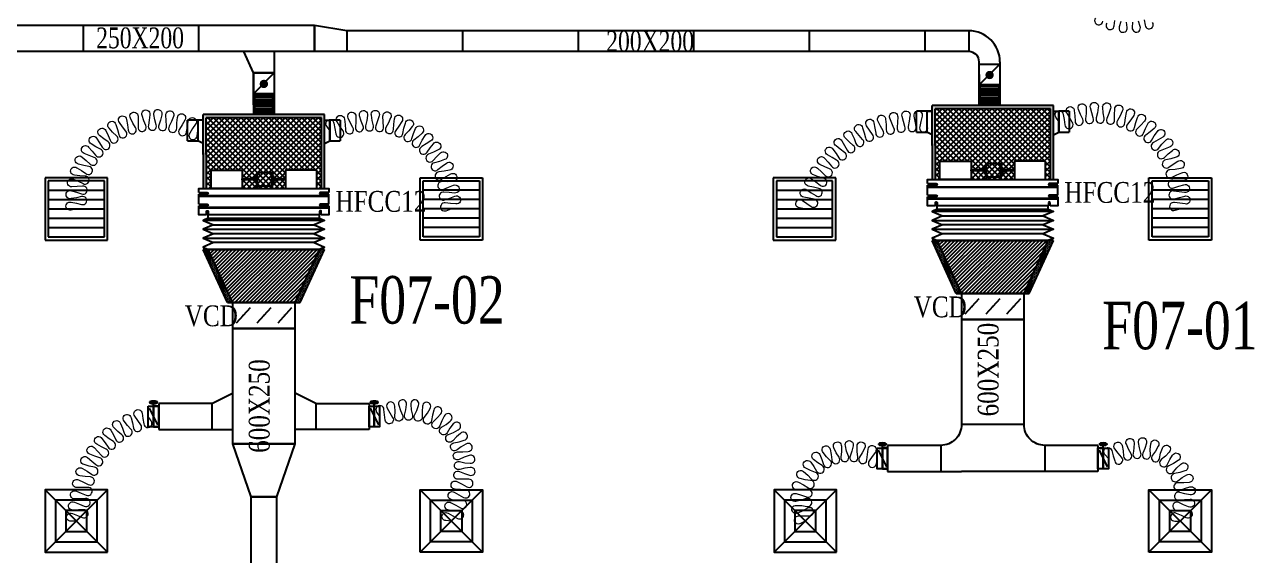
# Model space of a CAD drawing. Header units: metres. Extents: x 352651 to 1421851, y -87441 to -24441.
# Drawn here: x 933785 to 945594, y -72090 to -66988 of the extents above; entities that cross this region are included whole.
import ezdxf
from ezdxf.enums import TextEntityAlignment as Align

# ---------------------------------------------------------------- set-up
doc = ezdxf.new("R2010")
doc.units = ezdxf.units.M
doc.header["$LTSCALE"] = 300
doc.header["$MEASUREMENT"] = 0
for name, color, linetype in [('bat noi mem', 4, 'CONTINUOUS'), ('CUAGIO', 2, 'CONTINUOUS'), ('KT', 1, 'CONTINUOUS'), ('thiet bi', 11, 'CONTINUOUS')]:
    doc.layers.add(name, color=color, linetype=linetype)
doc.layers.add('noi mem', color=5, linetype='BATTING', lineweight=0)
doc.styles.add('PHU', font='vntimeh.shx', dxfattribs={"width": 0.8})
doc.styles.add('ROMANS', font='romans.shx', dxfattribs={"width": 0.75, "bigfont": 'romancvn.shx'})
doc.linetypes.add('BATTING', pattern='A,0.0001,-0.1,[134,ltypeshp.shx,S=0.1,R=0,X=-0.1,Y=0],-0.2,[134,ltypeshp.shx,S=0.1,R=180,X=0.1,Y=0],-0.1', length=0.4001)
pattern_1 = [(0, (474896.002, 216126.754), (6.25, -12.5), [0, -12.5])]
pattern_2 = [(0, (481895.674, 216212.527), (6.25, -12.5), [0, -12.5])]

# ---------------------------------------------------------------- blocks, each defined once
blk = doc.blocks.new('SAD')
at = {"layer": 'CUAGIO', "color": 8}
for p, q in [((-300, -300), (300, 300)), ((300, -300), (-300, 300))]:
    blk.add_line(p, q, dxfattribs=at)
at = {"layer": 'CUAGIO'}
blk.add_lwpolyline([(300, -300), (300, 300), (-300, 300), (-300, -300)], close=True, dxfattribs=at)
at = {"layer": 'CUAGIO', "color": 8}
for points in [[(200, -200), (200, 200), (-200, 200), (-200, -200)], [(100, -100), (100, 100), (-100, 100), (-100, -100)]]:
    blk.add_lwpolyline(points, close=True, dxfattribs=at)
blk = doc.blocks.new('SAG')
at = {"layer": 'CUAGIO'}
for p, q in [((-300, 300), (-300, -300)), ((300, 300), (-300, 300)), ((300, -300), (300, 300)), ((-300, -300), (300, -300))]:
    blk.add_line(p, q, dxfattribs=at)
at = {"layer": 'CUAGIO', "color": 8}
for p, q in [((-270, 270), (-270, -270)), ((270, 270), (-270, 270)), ((-180, -270), (-180, 270)), ((-90, -270), (-90, 270)), ((0, -270), (0, 270)), ((90, -270), (90, 270)), ((180, -270), (180, 270)), ((270, -270), (270, 270)), ((-270, -270), (270, -270))]:
    blk.add_line(p, q, dxfattribs=at)
blk = doc.blocks.new('1-van gio D200')
at = {"layer": 'CUAGIO'}
h = blk.add_hatch(dxfattribs=at)
h.set_pattern_fill('ANSI31', color=256, scale=100, style=0)
edge = h.paths.add_edge_path()
edge.add_ellipse((486127, -58494), major_axis=(-38.1, 0), ratio=0.310482, start_angle=0, end_angle=360, ccw=False)
for p, q in [((486167, -58437), (486087, -58277)), ((486127, -58257), (486127, -58494))]:
    blk.add_line(p, q, dxfattribs=at)
at = {"layer": 'CUAGIO', "const_width": 3}
for points in [[(486127, -58457), (486177, -58457), (486177, -58257), (486077, -58257), (486077, -58457), (486127, -58457)], [(486167, -58437), (486087, -58277)], [(486127, -58257), (486127, -58494)]]:
    blk.add_lwpolyline(points, dxfattribs=at)
at = {"layer": 'CUAGIO'}
blk.add_lwpolyline([(486177, -58457), (486077, -58457), (486077, -58257), (486177, -58257)], close=True, dxfattribs=at)
at = {"layer": 'CUAGIO', "const_width": 5.35}
blk.add_lwpolyline([(486131, -58357, -1), (486123, -58357, -1)], format="xyb", close=True, dxfattribs=at)
at = {"layer": 'CUAGIO', "extrusion": (0, 0, -1)}
blk.add_ellipse((486127, -58494), major_axis=(-38.1, 0), ratio=0.310482, start_param=-1.570796, end_param=4.712389, dxfattribs=at)
blk = doc.blocks.new('bac noi mem')
at = {"layer": 'bat noi mem'}
for p, q in [((493887, -64673), (493867, -64693)), ((494067, -64693), (493867, -64693)), ((493867, -64693), (493887, -64713)), ((493887, -64713), (493867, -64733)), ((494047, -64673), (493887, -64673)), ((494047, -64713), (493887, -64713)), ((494047, -64673), (494067, -64693)), ((494067, -64693), (494047, -64713)), ((494047, -64713), (494067, -64733)), ((494067, -64733), (493867, -64733)), ((493867, -64733), (493887, -64753)), ((493887, -64753), (493867, -64773)), ((494067, -64773), (493867, -64773)), ((493867, -64773), (493887, -64793)), ((493887, -64793), (493867, -64813)), ((494067, -64813), (493867, -64813)), ((493867, -64813), (493887, -64833)), ((493887, -64833), (493867, -64853)), ((494047, -64753), (493887, -64753)), ((494047, -64793), (493887, -64793)), ((494047, -64833), (493887, -64833)), ((494067, -64733), (494047, -64753)), ((494047, -64753), (494067, -64773)), ((494067, -64773), (494047, -64793)), ((494047, -64793), (494067, -64813)), ((494067, -64813), (494047, -64833)), ((494047, -64833), (494067, -64853)), ((494067, -64853), (493867, -64853)), ((493867, -64853), (493887, -64873)), ((494047, -64873), (493887, -64873)), ((494067, -64853), (494047, -64873))]:
    blk.add_line(p, q, dxfattribs=at)

msp = doc.modelspace()

# ---------------------------------------------------------------- hatches: boundary and pattern name
at = {"layer": 'CUAGIO'}
h = msp.add_hatch(dxfattribs=at)
h.set_pattern_fill('DOTS', color=256, scale=200, style=0)
h.set_pattern_definition([(0, (108141.88, -7702.646), (6.25, -12.5), [0, -12.5])])
h.paths.add_polyline_path([(943665.6, -68477.1), (943635.6, -68477.1), (943635.6, -67797.1), (942528.6, -67797.1), (942528.6, -68149.8), (942528.6, -68477.1), (942498.6, -68477.1), (942498.6, -68134.8), (942498.6, -67767.1), (943665.6, -67767.1)])
h = msp.add_hatch(dxfattribs=at)
h.set_pattern_fill('DOTS', color=256, scale=200, style=0)
h.set_pattern_definition([(0, (101142.208, -7788.419), (6.25, -12.5), [0, -12.5])])
h.paths.add_polyline_path([(936666, -68562.9), (936636, -68562.9), (936636, -67882.9), (935529, -67882.9), (935529, -68235.6), (935529, -68562.9), (935499, -68562.9), (935499, -68220.6), (935499, -67852.9), (936666, -67852.9)])
at = {"layer": 'CUAGIO', "ltscale": 1.5}
h = msp.add_hatch(dxfattribs=at)
h.set_pattern_fill('ANSI37', color=9, scale=300, angle=360, style=0)
h.set_pattern_definition([(45, (264200, 0.0002), (-26.5165043, 26.5165043), []), (135, (264200, 0.0002), (-26.5165043, -26.5165043), [])])
h.paths.add_polyline_path([(935529, -67882.9), (935529, -68235.6), (935529, -68562.9), (935575, -68562.9), (935575, -68387.9), (935875, -68387.9), (935875, -68470.8), (935994.7, -68470.8), (935994.7, -68455.2), (936005.2, -68455.2), (936005.2, -68495.6), (935994.7, -68495.6), (935994.7, -68479.9), (935875, -68479.9), (935875, -68562.9), (936018.3, -68562.9), (936018.3, -68540.8, -0.3246808), (936015.1, -68538.4, 0.7258824), (936021.6, -68538.4), (936021.6, -68536.3, -0.5097979), (936018.3, -68540.8), (936018.3, -68562.9), (936289.9, -68562.9), (936289.9, -68479.9), (936184.7, -68479.9), (936184.7, -68495.6), (936174.1, -68495.6), (936174.1, -68455.2), (936184.7, -68455.2), (936184.7, -68470.8), (936289.9, -68470.8), (936289.9, -68387.9), (936589.9, -68387.9), (936589.9, -68562.9), (936636, -68562.9), (936636, -67882.9)])
h.paths.add_polyline_path([(936157.8, -68412.3), (936157.8, -68538.4, 0.3246808), (936161, -68540.8, -0.5097977), (936157.8, -68536.3), (936157.8, -68414.4, -1.0000004), (936164.2, -68412.3, 0.7258824)], flags=16)
h = msp.add_hatch(dxfattribs=at)
h.set_pattern_fill('ANSI37', color=9, scale=300, angle=360, style=0)
h.set_pattern_definition([(45, (271199.672, 85.773), (-26.5165043, 26.5165043), []), (135, (271199.672, 85.773), (-26.5165043, -26.5165043), [])])
h.paths.add_polyline_path([(942528.6, -67797.1), (942528.6, -68149.8), (942528.6, -68477.1), (942574.7, -68477.1), (942574.7, -68302.1), (942874.7, -68302.1), (942874.7, -68385.1), (942994.3, -68385.1), (942994.3, -68369.4), (943004.9, -68369.4), (943004.9, -68409.8), (942994.3, -68409.8), (942994.3, -68394.2), (942874.7, -68394.2), (942874.7, -68477.1), (943018, -68477.1), (943018, -68455, -0.3246808), (943014.8, -68452.7, 0.7258824), (943021.2, -68452.7), (943021.2, -68450.5, -0.5097979), (943018, -68455), (943018, -68477.1), (943289.6, -68477.1), (943289.6, -68394.2), (943184.3, -68394.2), (943184.3, -68409.8), (943173.8, -68409.8), (943173.8, -68369.4), (943184.3, -68369.4), (943184.3, -68385.1), (943289.6, -68385.1), (943289.6, -68302.1), (943589.6, -68302.1), (943589.6, -68477.1), (943635.6, -68477.1), (943635.6, -67797.1)])
h.paths.add_polyline_path([(943157.4, -68326.6), (943157.4, -68452.7, 0.3246808), (943160.7, -68455, -0.5097977), (943157.4, -68450.5), (943157.4, -68328.7, -1.0000004), (943163.9, -68326.6, 0.7258824)], flags=16)
at = {"layer": 'CUAGIO'}
h = msp.add_hatch(dxfattribs=at)
h.set_pattern_fill('DOTS', color=256, scale=200, style=0)
h.set_pattern_definition(pattern_2)
h.paths.add_polyline_path([(942548.6, -69062.6), (942498.6, -69062.6), (942732.1, -69572.6), (942782.1, -69572.6)])
h = msp.add_hatch(dxfattribs=at)
h.set_pattern_fill('ANSI31', color=256, scale=200, style=0)
h.set_pattern_definition([(45, (85841.88, -88159.012), (-17.6776695, 17.6776695), [])])
h.paths.add_polyline_path([(943382.1, -69572.6), (942782.1, -69572.6), (942548.6, -69062.6), (943615.6, -69062.6)])
h = msp.add_hatch(dxfattribs=at)
h.set_pattern_fill('DOTS', color=256, scale=200, style=0)
h.set_pattern_definition(pattern_2)
h.paths.add_polyline_path([(943382.1, -69572.6), (943432.1, -69572.6), (943665.6, -69062.6), (943615.6, -69062.6)])
h = msp.add_hatch(dxfattribs=at)
h.set_pattern_fill('DOTS', color=256, scale=200, style=0)
h.set_pattern_definition(pattern_1)
h.paths.add_polyline_path([(935549, -69148.4), (935499, -69148.4), (935732.5, -69658.4), (935782.5, -69658.4)])
h = msp.add_hatch(dxfattribs=at)
h.set_pattern_fill('ANSI31', color=256, scale=200, style=0)
h.set_pattern_definition([(45, (85842.208, -88414.807), (-17.6776695, 17.6776695), [])])
h.paths.add_polyline_path([(936382.5, -69658.4), (935782.5, -69658.4), (935549, -69148.4), (936616, -69148.4)])
h = msp.add_hatch(dxfattribs=at)
h.set_pattern_fill('DOTS', color=256, scale=200, style=0)
h.set_pattern_definition(pattern_1)
h.paths.add_polyline_path([(936382.5, -69658.4), (936432.5, -69658.4), (936666, -69148.4), (936616, -69148.4)])

# ---------------------------------------------------------------- linework, layer by layer
at = {"layer": 'bat noi mem'}
for p, q in [((943665.6, -68784), (942498.6, -68784)), ((942598.6, -68826.9), (943565.6, -68826.9)), ((936666, -68869.8), (935499, -68869.8)), ((935499, -68955.5), (936666, -68955.5)), ((935599, -68912.7), (936566, -68912.7)), ((942498.6, -68869.8), (943665.6, -68869.8)), ((942498.6, -68955.5), (943665.6, -68955.5)), ((943565.6, -68912.6), (942598.6, -68912.6)), ((935499, -69041.2), (936666, -69041.2)), ((936566, -68998.4), (935599, -68998.4)), ((936566, -69084.1), (935599, -69084.1)), ((942548.6, -69062.6), (943615.6, -69062.6)), ((943615.6, -69062.6), (942548.6, -69062.6)), ((943565.6, -68998.3), (942598.6, -68998.3)), ((935549, -69148.4), (936616, -69148.4)), ((936616, -69148.4), (935549, -69148.4))]:
    msp.add_line(p, q, dxfattribs=at)
for points in [[(935549, -68848.4), (935499, -68869.8), (935599, -68912.7), (935499, -68955.5), (935599, -68998.4), (935499, -69041.2), (935599, -69084.1), (935499, -69127), (935549, -69148.4)], [(936616, -68848.4), (936666, -68869.8), (936566, -68912.7), (936666, -68955.5), (936566, -68998.4), (936666, -69041.2), (936566, -69084.1), (936666, -69127), (936616, -69148.4)], [(942548.6, -68762.6), (942498.6, -68784), (942598.6, -68826.9), (942498.6, -68869.8), (942598.6, -68912.6), (942498.6, -68955.5), (942598.6, -68998.3), (942498.6, -69041.2), (942548.6, -69062.6)], [(943615.6, -68762.6), (943665.6, -68784), (943565.6, -68826.9), (943665.6, -68869.8), (943565.6, -68912.6), (943665.6, -68955.5), (943565.6, -68998.3), (943665.6, -69041.2), (943615.6, -69062.6)]]:
    msp.add_lwpolyline(points, dxfattribs=at)
at = {"layer": 'CUAGIO'}
for p, q in [((936569.6, -66997.2), (932129.6, -66997.2)), ((936569.6, -66997.2), (936569.6, -67247.2)), ((936879.6, -67047.2), (936569.6, -66997.2)), ((942851.5, -67047.2), (936879.6, -67047.2)), ((936879.6, -67047.2), (936879.6, -67247.2)), ((937989.6, -67047.2), (937989.6, -67247.2)), ((939099.6, -67047.2), (939099.6, -67247.2)), ((940209.5, -67047.2), (940209.5, -67247.2)), ((941319.5, -67047.2), (941319.5, -67247.2)), ((942429.5, -67047.2), (942429.5, -67247.2)), ((942851.5, -67047.2), (942851.5, -67247.2)), ((942851.5, -67247.2), (931929.7, -67247.2)), ((942851.5, -67247.2), (934315.4, -67247.2)), ((935982.5, -67452.9), (935889.8, -67247.2)), ((936182.5, -67247.2), (936182.5, -67564.3)), ((942951.5, -67567.1), (942951.5, -67347.2)), ((942951.5, -67367.2), (943151.5, -67367.2)), ((942951.5, -67567.1), (943151.5, -67367.2)), ((943151.5, -67347.2), (943151.5, -67767.1)), ((936182.5, -67452.9), (935982.5, -67452.9)), ((935982.5, -67652.9), (936182.5, -67452.9)), ((935982.5, -67759.9), (935982.5, -67452.9)), ((935982.5, -67452.9), (936182.5, -67452.9)), ((936182.5, -67441.9), (936182.5, -67652.9)), ((936182.5, -67445.7), (936182.5, -67759.9)), ((942951.5, -67731.8), (942951.5, -67520.8)), ((943151.5, -67520.8), (943151.5, -67731.8)), ((936182.5, -67652.9), (935982.5, -67652.9)), ((943151.5, -67567.1), (942951.5, -67567.1)), ((942498.6, -68149.8), (942498.6, -67767.1)), ((935499, -68235.6), (935499, -67852.9)), ((935529, -68235.6), (935529, -67882.9)), ((942348.9, -68021), (942348.9, -67821)), ((942448.6, -67821), (942348.9, -67821)), ((942448.6, -67821), (942448.6, -68021)), ((942448.6, -67821), (942448.6, -68021)), ((942528.6, -68149.8), (942528.6, -67797.1)), ((943715.6, -68021), (943715.6, -67821)), ((943715.6, -67821), (943715.6, -68021)), ((943715.6, -68021), (943715.6, -67821)), ((943815.3, -67821), (943815.3, -68021)), ((935349.3, -68106.8), (935349.3, -67906.8)), ((935449, -67906.8), (935349.3, -67906.8)), ((935449, -67906.8), (935449, -68106.8)), ((935449, -67906.8), (935449, -68106.8)), ((935449, -67906.8), (935449, -68106.8)), ((936716, -68106.8), (936716, -67906.8)), ((936716, -67906.8), (936716, -68106.8)), ((936716, -68106.8), (936716, -67906.8)), ((936815.7, -67906.8), (936815.7, -68106.8)), ((943715.6, -68021), (943815.3, -68021)), ((936716, -68106.8), (936815.7, -68106.8)), ((942498.6, -68134.8), (942498.6, -68477.1)), ((942528.6, -68134.8), (942528.6, -68477.1)), ((935499, -68220.6), (935499, -68562.9)), ((935529, -68220.6), (935529, -68562.9)), ((943665.6, -69062.6), (942498.6, -69062.6)), ((942732.1, -69572.6), (942498.6, -69062.6)), ((942498.6, -69062.6), (943665.6, -69062.6)), ((942548.6, -69062.6), (943615.6, -69062.6)), ((943615.6, -69062.6), (942548.6, -69062.6)), ((942782.1, -69572.6), (942548.6, -69062.6)), ((943382.1, -69572.6), (943615.6, -69062.6)), ((943432.1, -69572.6), (943665.6, -69062.6)), ((936666, -69148.4), (935499, -69148.4)), ((935732.5, -69658.4), (935499, -69148.4)), ((935499, -69148.4), (936666, -69148.4)), ((935549, -69148.4), (936616, -69148.4)), ((936616, -69148.4), (935549, -69148.4)), ((935782.5, -69658.4), (935549, -69148.4)), ((936382.5, -69658.4), (936616, -69148.4)), ((936432.5, -69658.4), (936666, -69148.4)), ((935782.5, -69658.4), (935732.5, -69658.4)), ((935732.5, -69658.4), (936432.5, -69658.4)), ((935782.5, -69658.4), (935732.5, -69658.4)), ((936382.5, -69658.4), (936432.5, -69658.4)), ((936382.5, -69658.4), (936432.5, -69658.4)), ((942782.1, -69572.6), (942732.1, -69572.6)), ((942732.1, -69572.6), (943432.1, -69572.6)), ((942782.1, -69572.6), (942732.1, -69572.6)), ((942949.1, -69623.3), (942815.2, -69771.9)), ((943149.1, -69623.3), (943015.2, -69771.9)), ((943349.1, -69623.3), (943215.2, -69771.9)), ((943382.1, -69572.6), (943432.1, -69572.6)), ((943382.1, -69572.6), (943432.1, -69572.6)), ((935949.4, -69709.1), (935815.5, -69857.7)), ((936149.4, -69709.1), (936015.5, -69857.7)), ((936349.4, -69709.1), (936215.5, -69857.7)), ((936382.5, -69908.4), (935782.5, -69908.4)), ((943382.1, -69822.6), (942782.1, -69822.6)), ((935582.5, -70630.3), (935782.5, -70530.3)), ((936582.5, -70630.3), (936382.5, -70530.3)), ((935582.5, -70630.3), (935072.5, -70630.3)), ((935072.5, -70630.3), (935072.5, -70880.3)), ((935582.5, -70630.3), (935582.5, -70880.3)), ((936582.5, -70630.3), (937092.5, -70630.3)), ((936582.5, -70630.3), (936582.5, -70880.3)), ((937092.5, -70630.3), (937092.5, -70880.3)), ((943382.1, -70832.6), (942782.1, -70832.6)), ((935072.5, -70880.3), (935782.5, -70880.3)), ((937092.5, -70880.3), (936382.5, -70880.3)), ((942072.1, -71032.6), (942072.1, -71282.6)), ((942582.1, -71032.6), (942582.1, -71282.6)), ((943582.1, -71032.6), (943582.1, -71282.6)), ((944092.1, -71032.6), (944092.1, -71282.6)), ((942072.1, -71282.6), (942782.1, -71282.6)), ((944092.1, -71282.6), (942782.1, -71282.6))]:
    msp.add_line(p, q, dxfattribs=at)
at = {"layer": 'CUAGIO', "color": 2}
for p, q in [((934349.6, -67247.2), (934349.6, -66997.2)), ((935459.6, -67247.2), (935459.6, -66997.2)), ((936569.6, -67247.2), (936569.6, -66997.2)), ((936182.5, -67425.7), (936182.5, -67852.9)), ((935982.5, -67452.9), (935982.5, -67852.9)), ((942951.5, -67467.2), (942951.5, -67767.1)), ((943151.5, -67467.2), (943151.5, -67767.1)), ((943665.6, -67767.1), (942498.6, -67767.1)), ((943665.6, -68477.1), (943665.6, -67767.1)), ((936666, -67852.9), (935499, -67852.9)), ((936636, -67882.9), (935529, -67882.9)), ((936636, -68562.9), (936636, -67882.9)), ((936666, -68562.9), (936666, -67852.9)), ((943635.6, -67797.1), (942528.6, -67797.1)), ((943635.6, -68477.1), (943635.6, -67797.1))]:
    msp.add_line(p, q, dxfattribs=at)
at = {"layer": 'CUAGIO'}
for points, const_width in [([(943031.5, -67472.6, -1), (943071.5, -67472.6, -1)], 40), ([(936062.5, -67558.4, -1), (936102.5, -67558.4, -1)], 40), ([(935877.5, -69783.4, -1), (935887.5, -69783.4, -1)], 10), ([(936077.5, -69783.4, -1), (936087.5, -69783.4, -1)], 10), ([(936277.5, -69783.4, -1), (936287.5, -69783.4, -1)], 10), ([(942877.1, -69697.6, -1), (942887.1, -69697.6, -1)], 10), ([(943077.1, -69697.6, -1), (943087.1, -69697.6, -1)], 10), ([(943277.1, -69697.6, -1), (943287.1, -69697.6, -1)], 10)]:
    msp.add_lwpolyline(points, format="xyb", close=True, dxfattribs=dict(at, const_width=const_width))
for points in [[(943151.5, -67767.1), (942951.5, -67767.1), (942951.5, -67567.1), (943151.5, -67567.1)], [(935782.5, -69908.4), (936382.5, -69908.4), (936382.5, -69658.4), (935782.5, -69658.4)], [(942782.1, -69822.6), (943382.1, -69822.6), (943382.1, -69572.6), (942782.1, -69572.6)], [(935072.5, -70655.3), (935022.5, -70655.3), (935022.5, -70855.3), (935072.5, -70855.3)], [(937092.5, -70655.3), (937142.5, -70655.3), (937142.5, -70855.3), (937092.5, -70855.3)], [(936382.5, -71018.4), (935782.5, -71018.4), (935957.5, -71528.4), (936207.5, -71528.4)], [(942072.1, -71057.6), (942022.1, -71057.6), (942022.1, -71257.6), (942072.1, -71257.6)], [(944092.1, -71057.6), (944142.1, -71057.6), (944142.1, -71257.6), (944092.1, -71257.6)], [(935957.5, -71528.4), (935957.5, -72638.4), (936207.5, -72638.4), (936207.5, -71528.4)]]:
    msp.add_lwpolyline(points, close=True, dxfattribs=at)
for points in [[(942498.6, -67821), (942448.6, -67821)], [(942448.6, -67821), (942498.6, -67821)], [(943665.6, -67821), (943715.6, -67821)], [(943665.6, -67821), (943715.6, -67821)], [(943815.3, -67821), (943715.6, -67821)], [(935499, -67906.8), (935449, -67906.8)], [(936666, -67906.8), (936716, -67906.8)], [(936666, -67906.8), (936716, -67906.8)], [(936815.7, -67906.8), (936716, -67906.8)], [(942348.9, -68021), (942448.6, -68021)], [(942498.6, -68046.3), (942448.6, -68021)], [(943665.6, -68046.3), (943715.6, -68021)], [(935349.3, -68106.8), (935449, -68106.8)], [(935499, -68132), (935449, -68106.8)], [(936666, -68132), (936716, -68106.8)]]:
    msp.add_lwpolyline(points, dxfattribs=at)
at = {"layer": 'CUAGIO', "color": 2}
msp.add_lwpolyline([(935782.5, -71018.4), (936382.5, -71018.4), (936382.5, -69908.4), (935782.5, -69908.4)], close=True, dxfattribs=at)
msp.add_lwpolyline([(944092.1, -71032.6), (943582.1, -71032.6, -0.4142136), (943382.1, -70832.6), (943382.1, -69822.6), (942782.1, -69822.6), (942782.1, -70832.6, -0.4142136), (942582.1, -71032.6), (942072.1, -71032.6)], format="xyb", dxfattribs=at)
at = {"layer": 'CUAGIO'}
for radius in [300, 100]:
    msp.add_arc((942851.5, -67347.2), radius, 0, 90, dxfattribs=at)
at = {"layer": 'noi mem', "linetype": 'ByBlock', "ltscale": 1.5}
for points in [[(944069.5, -66925.7, 1.3333333), (944138.1, -66956)], [(944177.1, -66974.5, 1.3333333), (944248.2, -66998.4), (944255.8, -66947.3)], [(944311.3, -66959.2), (944297.3, -67008.9, 1.3333333), (944372, -67016.1), (944367.8, -66964.6)], [(944424.5, -66963.6), (944422.2, -67015.2, 1.3333333), (944496.5, -67005.3), (944480.8, -66956.1)], [(944535.8, -66942.3), (944545.2, -66993, 1.3333333), (944615.4, -66966.6)], [(943715.6, -67921), (943688.6, -67877.8, -1.3333333), (943758.8, -67851.4), (943767, -67901.7), (943775.1, -67952.1, 1.3333333), (943845.3, -67925.8), (943818.4, -67882.5), (943793.3, -67837.6, -1.3333333), (943864.7, -67814.5), (943870.6, -67865.7), (943872.7, -67916.1, 1.3333333), (943945.5, -67898.1), (943923.9, -67852.5), (943905.3, -67804.5, -1.3333333), (943979.2, -67791.6), (943977.9, -67843.1), (943973, -67893.4, 1.3333333), (944047.6, -67885.7), (944032.5, -67837.4), (944020.7, -67787.3, -1.3333333), (944095.7, -67784.8), (944087.3, -67835.6), (944075.4, -67884.7, 1.3333333), (944150.4, -67887.5), (944142.1, -67837.6), (944137.5, -67786.4, -1.3333333), (944212.1, -67794.3), (944196.7, -67843.5), (944178.1, -67890.5, 1.3333333), (944251.9, -67903.6), (944250.7, -67853.1), (944253.2, -67801.7, -1.3333333), (944326, -67819.9), (944303.9, -67866.4), (944279, -67910.4, 1.3333333), (944350.3, -67933.7), (944356.1, -67883.5), (944365.7, -67832.9, -1.3333333), (944435.2, -67861.1), (944406.9, -67904.1), (944376.1, -67944.2, 1.3333333), (944443.4, -67977.1), (944456.2, -67928.2), (944472.8, -67879.5, -1.3333333), (944537.7, -67917.1), (944503.6, -67955.7), (944467.6, -67991.1, 1.3333333), (944529.7, -68033.1), (944549.1, -67986.5), (944572.3, -67940.5, -1.3333333), (944631.3, -67986.8), (944592.3, -68020.3), (944551.6, -68050.3, 1.3333333), (944607.3, -68100.6), (944633, -68057.1), (944662.4, -68014.8, -1.3333333), (944714.4, -68068.8), (944671.1, -68096.6), (944626.6, -68120.6, 1.3333333), (944674.8, -68178.1), (944706.3, -68138.6), (944741.2, -68100.8, -1.3333333), (944785.3, -68161.6), (944738.5, -68183), (944691.1, -68200.7, 1.3333333), (944730.8, -68264.3), (944767.5, -68229.6), (944807.4, -68197.1, -1.3333333), (944842.5, -68263.3), (944793.2, -68278.1), (944743.9, -68289, 1.3333333), (944774.3, -68357.5), (944815.5, -68328.2), (944859.5, -68301.5, -1.3333333), (944885.1, -68372), (944834.2, -68379.8), (944783.8, -68383.7, 1.3333333), (944804.4, -68455.8), (944849.3, -68432.5), (944896.6, -68412.2, -1.3333333), (944912.1, -68485.6), (944860.6, -68486.2), (944810.2, -68483.1, 1.3333333), (944820.6, -68557.4), (944868.2, -68540.5), (944917.7, -68526.8, -1.3333333), (944923.2, -68601.6), (944872.3, -68595.2), (944821.8, -68588.2, 1.3333333), (944826.3, -68663.1), (944875.6, -68650), (944924.9, -68637, -1.3333333), (944929.4, -68711.8), (944878.9, -68704.8), (944828.3, -68697.7, 1.3333333), (944832.8, -68772.6), (944882.1, -68759.6)], [(934282.1, -68759.6), (934232.1, -68770.3, -1.3333333), (934232.1, -68695.3), (934282.1, -68706), (934332.1, -68716.8, 1.3333333), (934332.2, -68641.8), (934282.2, -68652.4), (934231.3, -68660.9, -1.3333333), (934234.6, -68586), (934284.6, -68598.9), (934332.5, -68615.3, 1.3333333), (934341.2, -68540.8), (934290.8, -68545.8), (934239.2, -68546.9, -1.3333333), (934253.1, -68473.2), (934300.7, -68493.1), (934345.9, -68516.1, 1.3333333), (934365, -68443.6), (934314.3, -68441.3), (934263.1, -68435.2, -1.3333333), (934287.3, -68364.2), (934331.6, -68390.7), (934373.1, -68419.8, 1.3333333), (934402.2, -68350.7), (934352.4, -68341.3), (934302.6, -68328, -1.3333333), (934336.5, -68261.1), (934376.7, -68293.6), (934413.6, -68328.3, 1.3333333), (934452.2, -68264), (934404.2, -68247.7), (934356.8, -68227.5, -1.3333333), (934399.8, -68166.1), (934435, -68203.8), (934466.7, -68243.4, 1.3333333), (934514, -68185.2), (934468.8, -68162.3), (934424.6, -68135.6, -1.3333333), (934476, -68080.9), (934505.4, -68123.2), (934531.2, -68166.9, 1.3333333), (934586.2, -68116), (934544.7, -68086.9), (934504.8, -68054.2, -1.3333333), (934563.4, -68007.3), (934586.5, -68053.4), (934605.9, -68100.2, 1.3333333), (934667.6, -68057.6), (934630.6, -68022.9), (934595.7, -67985, -1.3333333), (934660.3, -67946.8), (934676.7, -67995.7), (934689.2, -68044.8, 1.3333333), (934756.3, -68011.3), (934724.6, -67971.8), (934695.4, -67929.2, -1.3333333), (934764.7, -67900.6), (934774.1, -67951.3), (934779.6, -68001.7, 1.3333333), (934850.7, -67978), (934824.9, -67934.4), (934802, -67888.2, -1.3333333), (934874.7, -67869.6), (934876.8, -67921.2), (934875.1, -67971.8, 1.3333333), (934948.9, -67958.4), (934929.5, -67911.6), (934913.4, -67862.6, -1.3333333), (934987.9, -67854.5), (934982.7, -67905.8), (934973.9, -67955.7, 1.3333333), (935048.8, -67952.9), (935036.2, -67903.8), (935027.2, -67853, -1.3333333), (935102.2, -67855.5), (935089.8, -67905.6), (935074, -67953.7, 1.3333333), (935148.5, -67961.5), (935143, -67911.2), (935141.3, -67859.6, -1.3333333), (935215.1, -67872.6), (935195.8, -67920.5), (935173.3, -67965.9, 1.3333333), (935246, -67984.2), (935247.7, -67933.5), (935253.2, -67882.2, -1.3333333), (935324.5, -67905.6), (935298.6, -67950.2), (935271, -67993.2, 1.3333333), (935341.2, -68019.6), (935348.7, -67969), (935356.3, -67918.5, -1.3333333), (935426.5, -67944.9), (935398.8, -67987.9), (935371.2, -68030.9, 1.3333333), (935441.4, -68057.4), (935449, -68006.8)], [(936716, -68006.8), (936686.6, -67964.8, -1.3333333), (936755.9, -67936.2), (936764.7, -67986.7), (936773.5, -68037.2, 1.3333333), (936842.8, -68008.6), (936813.4, -67966.6), (936785.7, -67923, -1.3333333), (936856.1, -67897.3), (936862.9, -67948.5), (936866, -67999.2, 1.3333333), (936938, -67978.4), (936913.6, -67933.9), (936892, -67886.9, -1.3333333), (936965.4, -67871.1), (936965.1, -67922.8), (936961.1, -67973.4, 1.3333333), (937035.4, -67962.7), (937017.3, -67915.3), (937002.4, -67865.8, -1.3333333), (937077.2, -67860.2), (937069.8, -67911.3), (937059, -67960.9, 1.3333333), (937134, -67960.5), (937122.5, -67911), (937114.6, -67860, -1.3333333), (937189.4, -67864.7), (937175.1, -67914.3), (937157.6, -67962, 1.3333333), (937231.9, -67971.9), (937227.4, -67921.3), (937226.5, -67869.6, -1.3333333), (937300, -67884.6), (937279, -67931.8), (937255.1, -67976.6, 1.3333333), (937327.4, -67996.5), (937329.8, -67945.8), (937336.1, -67894.5, -1.3333333), (937406.8, -67919.4), (937379.5, -67963.3), (937349.7, -68004.4, 1.3333333), (937418.6, -68034.1), (937427.9, -67984.2), (937441.1, -67934.2, -1.3333333), (937507.8, -67968.6), (937474.8, -68008.3), (937439.6, -68044.9, 1.3333333), (937503.7, -68083.8), (937519.9, -68035.6), (937539.8, -67988, -1.3333333), (937601.1, -68031.2), (937562.9, -68066), (937523, -68097.4, 1.3333333), (937581.2, -68144.7), (937603.8, -68099.2), (937630.1, -68054.8, -1.3333333), (937684.9, -68105.9), (937642.4, -68135.2), (937598.5, -68160.9, 1.3333333), (937649.7, -68215.7), (937678.3, -68173.7), (937710.5, -68133.3, -1.3333333), (937757.7, -68191.5), (937711.5, -68214.7), (937664.6, -68234.1, 1.3333333), (937707.7, -68295.4), (937741.9, -68257.8), (937779.2, -68222.1, -1.3333333), (937818.1, -68286.3), (937769.1, -68302.9), (937720, -68315.6, 1.3333333), (937754.3, -68382.3), (937793.3, -68349.7), (937835.2, -68319.5, -1.3333333), (937864.8, -68388.4), (937814.1, -68398.1), (937763.7, -68404, 1.3333333), (937788.5, -68474.8), (937831.6, -68447.9), (937877.2, -68423.7, -1.3333333), (937897.2, -68496), (937845.6, -68498.7), (937794.8, -68497.6, 1.3333333), (937809.7, -68571.1), (937856, -68550.3), (937904.4, -68532.5, -1.3333333), (937914.5, -68606.8), (937863.1, -68602.6), (937812.2, -68597.5, 1.3333333), (937821.2, -68672), (937869.5, -68654.9), (937917.8, -68637.8, -1.3333333), (937926.8, -68712.3), (937875.8, -68707.2), (937824.8, -68702.2, 1.3333333), (937833.8, -68776.6), (937882.1, -68759.6)], [(941274.6, -68759.6), (941224.8, -68749.1, -1.3333333), (941253.5, -68679.8), (941296.1, -68707.6), (941338.7, -68735.4, 1.3333333), (941367.3, -68666.1), (941317.6, -68655.7), (941267.8, -68645.3, -1.3333333), (941296.4, -68575.9), (941339, -68603.7), (941381.6, -68631.5, 1.3333333), (941410.3, -68562.2), (941360.5, -68551.8), (941310.7, -68539.7, -1.3333333), (941341.4, -68471.3), (941383.5, -68500.5), (941423.3, -68531.6, 1.3333333), (941457.7, -68465), (941409.3, -68450.6), (941361.1, -68433.2, -1.3333333), (941399.1, -68368.5), (941437.8, -68402.1), (941474, -68437.4, 1.3333333), (941515.4, -68374.9), (941468.9, -68355.3), (941422.8, -68332.7, -1.3333333), (941467.6, -68272.6), (941502.4, -68310.2), (941534.5, -68349.2, 1.3333333), (941582.6, -68291.6), (941538.4, -68267), (941495.1, -68239.6, -1.3333333), (941546.2, -68184.7), (941576.7, -68225.9), (941604.4, -68268.1, 1.3333333), (941658.3, -68216), (941617.1, -68186.8), (941577.1, -68154.9, -1.3333333), (941633.8, -68105.8), (941659.7, -68150.1), (941682.6, -68195.1, 1.3333333), (941741.9, -68149.2), (941704.1, -68115.7), (941667.8, -68079.6, -1.3333333), (941729.5, -68037), (941750.4, -68083.8), (941768.3, -68131, 1.3333333), (941832.2, -68091.9), (941798.3, -68054.4), (941766.1, -68014.6, -1.3333333), (941832.1, -67978.9), (941847.8, -68027.7), (941860.4, -68076.6, 1.3333333), (941928.3, -68044.7), (941898.6, -68003.8), (941870.9, -67960.6, -1.3333333), (941940.4, -67932.4), (941950.7, -67982.6), (941958, -68032.6, 1.3333333), (942028.9, -68008.2), (942003.8, -67964.3), (941981, -67918.4, -1.3333333), (942053.2, -67897.9), (942057.9, -67949), (942059.7, -67999.4, 1.3333333), (942132.8, -67982.9), (942112.7, -67936.6), (942095, -67888.5, -1.3333333), (942169, -67875.9), (942168.1, -67927.2), (942164.4, -67977.5, 1.3333333), (942238.9, -67969), (942224, -67920.8), (942211.6, -67871.1, -1.3333333), (942286.5, -67866.6), (942280.1, -67917.5), (942270.9, -67967.1, 1.3333333), (942345.9, -67966.8), (942336.3, -67917.2), (942328.6, -67866.9, -1.3333333), (942403.5, -67869.4), (942392.5, -67919.1), (942381.3, -67968.7, 1.3333333), (942456.3, -67971.3), (942448.6, -67921)], [(937882.1, -71759.6), (937831, -71756.3, -1.3333333), (937852.1, -71684.3), (937896.9, -71709.1), (937941.7, -71734, 1.3333333), (937962.8, -71662), (937911.7, -71658.7), (937860.5, -71655.5, -1.3333333), (937881.6, -71583.5), (937926.5, -71608.3), (937971.3, -71633.2, 1.3333333), (937992.4, -71561.2), (937941.2, -71557.9), (937890.1, -71554.6, -1.3333333), (937911.2, -71482.6), (937956, -71507.5), (938000.8, -71532.3, 1.3333333), (938021.9, -71460.3), (937970.8, -71457.1), (937919.6, -71453.8, -1.3333333), (937940.7, -71381.8), (937985.6, -71406.7), (938031.4, -71430.7, 1.3333333), (938050.9, -71358.3), (937999.3, -71355.9), (937948.7, -71358.5, -1.3333333), (937961.6, -71284.6), (938008.3, -71304.2), (938057.9, -71319.3, 1.3333333), (938063.7, -71244.5), (938012.3, -71251.8), (937963.2, -71264.1, -1.3333333), (937961.7, -71189.1), (938011.3, -71199.3), (938062.9, -71204.6, 1.3333333), (938054.2, -71130.1), (938005.2, -71147.2), (937959.3, -71168.6, -1.3333333), (937943.5, -71095.3), (937994.1, -71095.8), (938045.8, -71091.2, 1.3333333), (938023, -71019.7), (937978.1, -71045.8), (937937.2, -71075.6, -1.3333333), (937907.6, -71006.7), (937957.4, -70997.6), (938007.2, -70983.1, 1.3333333), (937971.2, -70917.3), (937932.2, -70951.5), (937897.7, -70988.6, -1.3333333), (937855.5, -70926.6), (937902.6, -70908.1), (937948.7, -70884.3, 1.3333333), (937900.7, -70826.7), (937869, -70867.8), (937842.3, -70910.8, -1.3333333), (937788.9, -70858), (937831.7, -70830.8), (937872.4, -70798.7, 1.3333333), (937814.2, -70751.3), (937790.9, -70797.7), (937772.9, -70845, -1.3333333), (937710.5, -70803.4), (937747.2, -70768.6), (937781, -70729.2, 1.3333333), (937714.8, -70693.9), (937700.9, -70743.8), (937692.3, -70793.7, -1.3333333), (937623.1, -70764.9), (937652.4, -70723.6), (937678, -70678.5, 1.3333333), (937606.3, -70656.5), (937602.2, -70708.2), (937603.3, -70758.8, -1.3333333), (937529.9, -70743.8), (937550.8, -70697.7), (937567.3, -70648.5, 1.3333333), (937492.7, -70640.7), (937498.5, -70692.2), (937509.3, -70741.7, -1.3333333), (937434.3, -70741), (937446, -70691.7), (937452.8, -70640.3, 1.3333333), (937378.1, -70646.9), (937393.7, -70696.3), (937413.8, -70742.8, -1.3333333), (937340.1, -70756.5), (937342.1, -70705.9), (937338.9, -70654.2, 1.3333333), (937266.8, -70674.9), (937291.6, -70720.5), (937318.8, -70763.9, -1.3333333), (937248, -70788.7), (937242, -70737.8), (937236.1, -70687, 1.3333333), (937165.3, -70711.8), (937192.5, -70755.3)], [(934282.1, -71759.6), (934231.1, -71761, -1.3333333), (934244.2, -71687.1), (934291.6, -71706), (934339.1, -71724.8, 1.3333333), (934352.1, -71650.9), (934301.1, -71652.3), (934250.1, -71653.8, -1.3333333), (934263.1, -71579.9), (934310.6, -71598.7), (934358, -71617.6, 1.3333333), (934371.1, -71543.7), (934320.1, -71545.1), (934269.1, -71546.5, -1.3333333), (934282.1, -71472.7), (934329.6, -71491.5), (934377, -71510.4, 1.3333333), (934390.1, -71436.6), (934339.1, -71437.9), (934287.7, -71437, -1.3333333), (934303.9, -71363.8), (934350.9, -71384.8), (934395.7, -71408.4, 1.3333333), (934416.5, -71336.4), (934366.1, -71332.5), (934315.1, -71325.1, -1.3333333), (934340.5, -71254.5), (934384.4, -71281.3), (934425.9, -71310.3, 1.3333333), (934455.6, -71241.5), (934406, -71231.3), (934356.4, -71217.6, -1.3333333), (934390.4, -71150.7), (934430.7, -71182.8), (934468.2, -71216.8, 1.3333333), (934506.3, -71152.2), (934458.4, -71135.9), (934410.9, -71116.1, -1.3333333), (934453, -71054), (934488.9, -71090.8), (934521.8, -71129.3, 1.3333333), (934567.8, -71070), (934522.3, -71047.8), (934477.6, -71022.2, -1.3333333), (934527.2, -70965.9), (934558.2, -71006.9), (934586, -71049.3, 1.3333333), (934639.1, -70996.2), (934596.7, -70968.4), (934555.6, -70937.4, -1.3333333), (934611.9, -70887.8), (934637.5, -70932.4), (934659.8, -70977.9, 1.3333333), (934719, -70931.9), (934680.5, -70899), (934643.7, -70863.1, -1.3333333), (934705.7, -70820.9), (934725.5, -70868.4), (934741.9, -70916.3, 1.3333333), (934806.5, -70878.1), (934772.4, -70840.7), (934740.3, -70800.4, -1.3333333), (934807.1, -70766.4), (934820.9, -70816), (934831.1, -70865.6, 1.3333333), (934900, -70835.8), (934870.8, -70794.4), (934843.3, -70751.4, -1.3333333), (934913.3, -70724.4), (934921.6, -70774.8), (934930, -70825.1, 1.3333333), (935000, -70798.2), (934972.5, -70755.3)], [(944192.1, -71157.6), (944158.8, -71118.8, -1.3333333), (944224.8, -71083.2), (944238.9, -71132.4), (944252.9, -71181.6, 1.3333333), (944318.9, -71146.1), (944285.6, -71107.3), (944254.9, -71065.4, -1.3333333), (944323.4, -71034.8), (944334.1, -71085.7), (944338.1, -71135.9, 1.3333333), (944409.7, -71113.9), (944384.8, -71070.1), (944365, -71022, -1.3333333), (944438.8, -71008.8), (944437, -71060.7), (944428.8, -71110.4, 1.3333333), (944503.7, -71106.2), (944490, -71057.7), (944482.3, -71006.3, -1.3333333), (944557.1, -71011.1), (944542.9, -71061.1), (944523.1, -71107.4, 1.3333333), (944596.8, -71121.2), (944595.1, -71070.8), (944599.9, -71019.1, -1.3333333), (944671.4, -71041.6), (944645.6, -71086.8), (944615.3, -71127, 1.3333333), (944683.6, -71158), (944693.9, -71108.7), (944711, -71059.6, -1.3333333), (944775.1, -71098.6), (944739.2, -71136.3), (944700.2, -71168.1, 1.3333333), (944759, -71214.6), (944780.9, -71169.2), (944809.2, -71125.6, -1.3333333), (944862.1, -71178.8), (944818.3, -71206.8), (944772.7, -71228.4, 1.3333333), (944818.7, -71287.6), (944850.8, -71248.7), (944888.8, -71213.2, -1.3333333), (944927.3, -71277.5), (944878.1, -71294.2), (944828.7, -71304.2, 1.3333333), (944859.2, -71372.7), (944899.7, -71342.7), (944945, -71317.2, -1.3333333), (944967.1, -71388.9), (944915.3, -71393.4), (944864.9, -71391.3, 1.3333333), (944878.2, -71465.1), (944924.7, -71445.6), (944974.8, -71431.8, -1.3333333), (944979, -71506.6), (944927.7, -71498.6), (944879.3, -71484.4, 1.3333333), (944874.5, -71559.3), (944924.3, -71551.5), (944976.1, -71549.7, -1.3333333), (944962.7, -71623.5), (944914.8, -71603.7), (944868.2, -71582.7, 1.3333333), (944852.8, -71656.1), (944903.9, -71655.7), (944955.1, -71655.2, -1.3333333), (944939.7, -71728.6), (944893, -71707.6), (944846.4, -71686.6, 1.3333333), (944831, -71760), (944882.1, -71759.6)], [(941282.1, -71759.6), (941236.7, -71783.6, -1.3333333), (941218.1, -71711), (941269.6, -71710.3), (941321, -71709.7, 1.3333333), (941302.5, -71637), (941257, -71661.1), (941209.6, -71682.7, -1.3333333), (941195.3, -71609), (941247.4, -71611.3), (941297.5, -71619.3, 1.3333333), (941291.4, -71544.6), (941243.3, -71560.7), (941192.2, -71571.3, -1.3333333), (941194.4, -71496.3), (941244.7, -71509.9), (941291.9, -71528.7, 1.3333333), (941302.3, -71454.5), (941251.8, -71459.6), (941199.6, -71458.9, -1.3333333), (941218.1, -71386.2), (941264.3, -71410.4), (941306.2, -71439.1, 1.3333333), (941332.5, -71368.9), (941282.1, -71362.9), (941231.4, -71350.8, -1.3333333), (941265.3, -71283.9), (941305, -71317.6), (941339.7, -71354.7, 1.3333333), (941380.7, -71291.9), (941332.8, -71275.1), (941286, -71252.2, -1.3333333), (941333.7, -71194.3), (941365.1, -71235.9), (941390.8, -71279.7, 1.3333333), (941444.6, -71227.4), (941401.5, -71200.5), (941360.8, -71168, -1.3333333), (941420, -71121.9), (941441.6, -71169.3), (941457.1, -71217.7, 1.3333333), (941521, -71178.3), (941484.8, -71142.7), (941452.2, -71102, -1.3333333), (941520, -71070), (941530.7, -71121), (941535.3, -71171.6, 1.3333333), (941606.2, -71147.2), (941578.7, -71104.5), (941555.7, -71057.7, -1.3333333), (941628.9, -71041.2), (941628.2, -71093.3), (941621.7, -71143.7, 1.3333333), (941696.2, -71135.3), (941678.7, -71087.7), (941666.5, -71037, -1.3333333), (941741.5, -71036.9), (941729.5, -71087.6), (941712.1, -71135.3, 1.3333333), (941786.6, -71143.4), (941779.9, -71093.1), (941779.1, -71041, -1.3333333), (941852.3, -71057.3), (941829.5, -71104.1), (941802.1, -71146.9, 1.3333333), (941873.1, -71171.1), (941877.6, -71120.5), (941884.6, -71069.5, -1.3333333), (941954.4, -71096.9), (941924.9, -71139), (941895.3, -71181.2, 1.3333333), (941965.1, -71208.6), (941972.1, -71157.6)]]:
    msp.add_lwpolyline(points, format="xyb", dxfattribs=at)
at = {"layer": 'thiet bi'}
for p, q in [((942994.3, -68409.8), (942994.3, -68369.4)), ((943004.9, -68369.4), (942994.3, -68369.4)), ((943004.9, -68425.6), (943004.9, -68353.6)), ((943014.8, -68353.6), (943004.9, -68353.6)), ((943021.2, -68452.7), (943021.2, -68326.6)), ((943157.4, -68452.7), (943157.4, -68326.6)), ((943163.9, -68353.6), (943173.8, -68353.6)), ((943173.8, -68425.6), (943173.8, -68353.6)), ((943173.8, -68369.4), (943184.3, -68369.4)), ((943184.3, -68409.8), (943184.3, -68369.4)), ((935994.7, -68470.8), (935875, -68470.8)), ((935875, -68479.9), (935875, -68470.8)), ((935994.7, -68479.9), (935875, -68479.9)), ((935994.7, -68495.6), (935994.7, -68455.2)), ((936005.2, -68455.2), (935994.7, -68455.2)), ((936005.2, -68495.6), (935994.7, -68495.6)), ((936005.2, -68511.4), (936005.2, -68439.4)), ((936015.1, -68439.4), (936005.2, -68439.4)), ((936021.6, -68538.4), (936021.6, -68412.3)), ((936157.8, -68538.4), (936157.8, -68412.3)), ((936164.2, -68439.4), (936174.1, -68439.4)), ((936174.1, -68511.4), (936174.1, -68439.4)), ((936174.1, -68455.2), (936184.7, -68455.2)), ((936174.1, -68495.6), (936184.7, -68495.6)), ((936184.7, -68495.6), (936184.7, -68455.2)), ((936289.9, -68470.8), (936184.7, -68470.8)), ((936289.9, -68479.9), (936184.7, -68479.9)), ((942994.3, -68385.1), (942874.7, -68385.1)), ((942874.7, -68394.2), (942874.7, -68385.1)), ((942994.3, -68394.2), (942874.7, -68394.2)), ((943004.9, -68409.8), (942994.3, -68409.8)), ((943014.8, -68425.6), (943004.9, -68425.6)), ((943018, -68455), (943018, -68477.1)), ((943160.7, -68455), (943160.7, -68477.1)), ((943163.9, -68425.6), (943173.8, -68425.6)), ((943173.8, -68409.8), (943184.3, -68409.8)), ((943289.6, -68385.1), (943184.3, -68385.1)), ((943289.6, -68394.2), (943184.3, -68394.2)), ((936015.1, -68511.4), (936005.2, -68511.4)), ((936018.3, -68540.8), (936018.3, -68562.9)), ((936161, -68540.8), (936161, -68562.9)), ((936164.2, -68511.4), (936174.1, -68511.4)), ((943707.6, -68549.1), (942456.6, -68549.1)), ((943707.6, -68554.1), (942456.6, -68554.1)), ((936708, -68634.9), (935457, -68634.9)), ((936708, -68639.9), (935457, -68639.9)), ((943707.6, -68660.1), (942456.6, -68660.1)), ((943707.6, -68665.1), (942456.6, -68665.1)), ((942548.6, -68762.6), (942548.6, -68731.1)), ((943615.6, -68762.6), (943615.6, -68731.1)), ((936708, -68745.9), (935457, -68745.9)), ((936708, -68750.9), (935457, -68750.9)), ((935549, -68848.4), (935549, -68816.9)), ((935549, -68848.4), (936616, -68848.4)), ((936616, -68848.4), (936616, -68816.9)), ((942548.6, -68762.6), (943615.6, -68762.6))]:
    msp.add_line(p, q, dxfattribs=at)
for points in [[(942574.7, -68302.1), (942874.7, -68302.1), (942874.7, -68477.1), (942574.7, -68477.1)], [(943163.9, -68326.6), (943014.8, -68326.6), (943014.8, -68452.7), (943163.9, -68452.7)], [(943589.6, -68302.1), (943289.6, -68302.1), (943289.6, -68477.1), (943589.6, -68477.1)], [(935575, -68387.9), (935875, -68387.9), (935875, -68562.9), (935575, -68562.9)], [(936164.2, -68412.3), (936015.1, -68412.3), (936015.1, -68538.4), (936164.2, -68538.4)], [(936589.9, -68387.9), (936289.9, -68387.9), (936289.9, -68562.9), (936589.9, -68562.9)]]:
    msp.add_lwpolyline(points, close=True, dxfattribs=at)
for points in [[(942456.6, -68516.6), (942456.6, -68477.1), (943707.6, -68477.1), (943707.6, -68516.6)], [(935457, -68602.4), (935457, -68562.9), (936708, -68562.9), (936708, -68602.4)], [(942456.6, -68627.6), (942456.6, -68532.6)], [(943707.6, -68627.6), (943707.6, -68532.6)], [(935457, -68713.4), (935457, -68618.4)], [(935531, -68816.9), (935457, -68816.9), (935457, -68729.4)], [(936708, -68729.4), (936708, -68816.9), (936634, -68816.9)], [(936708, -68713.4), (936708, -68618.4)], [(942530.6, -68731.1), (942456.6, -68731.1), (942456.6, -68643.6)], [(943617.6, -68731.1), (942546.6, -68731.1)], [(943707.6, -68643.6), (943707.6, -68731.1), (943633.6, -68731.1)], [(936618, -68816.9), (935547, -68816.9)]]:
    msp.add_lwpolyline(points, dxfattribs=at)
for points in [[(935457, -68602.4), (935539, -68602.4, -1), (935539, -68618.4), (935457, -68618.4)], [(936708, -68602.4), (936626, -68602.4, 1), (936626, -68618.4), (936708, -68618.4)], [(942456.6, -68516.6), (942538.6, -68516.6, -1), (942538.6, -68532.6), (942456.6, -68532.6)], [(943707.6, -68516.6), (943625.6, -68516.6, 1), (943625.6, -68532.6), (943707.6, -68532.6)], [(935457, -68713.4), (935539, -68713.4, -1), (935539, -68729.4), (935457, -68729.4)], [(936708, -68713.4), (936626, -68713.4, 1), (936626, -68729.4), (936708, -68729.4)], [(942456.6, -68627.6), (942538.6, -68627.6, -1), (942538.6, -68643.6), (942456.6, -68643.6)], [(942530.6, -68731.1), (942530.6, -68699.1, -1), (942546.6, -68699.1), (942546.6, -68731.1)], [(943707.6, -68627.6), (943625.6, -68627.6, 1), (943625.6, -68643.6), (943707.6, -68643.6)], [(943633.6, -68731.1), (943633.6, -68699.1, 1), (943617.6, -68699.1), (943617.6, -68731.1)], [(935531, -68816.9), (935531, -68784.9, -1), (935547, -68784.9), (935547, -68816.9)], [(936634, -68816.9), (936634, -68784.9, 1), (936618, -68784.9), (936618, -68816.9)]]:
    msp.add_lwpolyline(points, format="xyb", dxfattribs=at)
for centre, start, end in [((943018, -68327.6), 18.04953, 161.95047), ((943160.7, -68327.6), 18.04953, 161.95047), ((936018.3, -68413.4), 18.04953, 161.95047), ((936161, -68413.4), 18.04953, 161.95047), ((943018, -68451.6), 198.04953, 341.95047), ((943160.7, -68451.6), 198.04953, 341.95047), ((936018.3, -68537.4), 198.04953, 341.95047), ((936161, -68537.4), 198.04953, 341.95047)]:
    msp.add_arc(centre, 3.41, start, end, dxfattribs=at)

# ---------------------------------------------------------------- block references
at = {"layer": 'CUAGIO'}
for name, p in [('bac noi mem', (442115.8, -2979.9)), ('bac noi mem', (449084.8, -2894.2)), ('SAD', (934282.1, -71759.6)), ('SAD', (941282.1, -71759.6))]:
    msp.add_blockref(name, p, dxfattribs=at)
for name, p, rotation in [('SAG', (934282.1, -68759.6), 270), ('SAG', (941274.6, -68759.6), 270), ('1-van gio D200', (1421149.5, -129112.6), 180), ('1-van gio D200', (1423269.5, -129112.6), 180), ('1-van gio D200', (1428149.2, -129515), 180), ('1-van gio D200', (1430269.2, -129515), 180)]:
    msp.add_blockref(name, p, dxfattribs=dict(at, rotation=rotation))
at = {"layer": 'CUAGIO', "xscale": -1, "rotation": 90}
for p in [(937882.1, -68759.6), (944882.1, -68759.6)]:
    msp.add_blockref('SAG', p, dxfattribs=at)
at = {"layer": 'CUAGIO', "xscale": -1}
for p in [(937882.1, -71759.6), (944882.1, -71759.6)]:
    msp.add_blockref('SAD', p, dxfattribs=at)

# ---------------------------------------------------------------- texts
at = {"layer": 'CUAGIO', "color": 2, "style": 'PHU', "width": 0.75}
for s, p in [('250X200', (934893.9, -67215.7)), ('200X200', (939791.8, -67247.2))]:
    msp.add_text(s, height=200, dxfattribs=at).set_placement(p, align=Align.CENTER)
at = {"layer": 'CUAGIO', "color": 2, "char_height": 200, "attachment_point": 7, "style": 'PHU'}
for s, insert, width in [('hfcc12', (936770, -68790), 911.262), ('hfcc12', (943769.7, -68704.2), 911.262), ('VCD', (942322.4, -69806), 439.881), ('VCD', (935322.8, -69891.8), 439.881)]:
    msp.add_mtext(s, dxfattribs=dict(at, insert=insert, width=width))
at = {"layer": 'CUAGIO', "color": 2, "char_height": 200, "width": 1155.253, "attachment_point": 3, "rotation": 90, "style": 'PHU'}
for insert in [(942937.4, -69854.5), (935937.8, -70204.9)]:
    msp.add_mtext('600x250', dxfattribs=dict(at, insert=insert))
at = {"layer": 'KT', "ltscale": 1.5, "char_height": 456.096, "width": 2517.297, "attachment_point": 1, "style": 'ROMANS'}
for s, insert in [('{\\fTimes New Roman|b0|i0|c0|p18;F07-02}', (936903.2, -69406.2)), ('{\\fTimes New Roman|b0|i0|c0|p18;F07-01}', (944132.8, -69652.7))]:
    msp.add_mtext(s, dxfattribs=dict(at, insert=insert))

doc.saveas('drawing.dxf')
